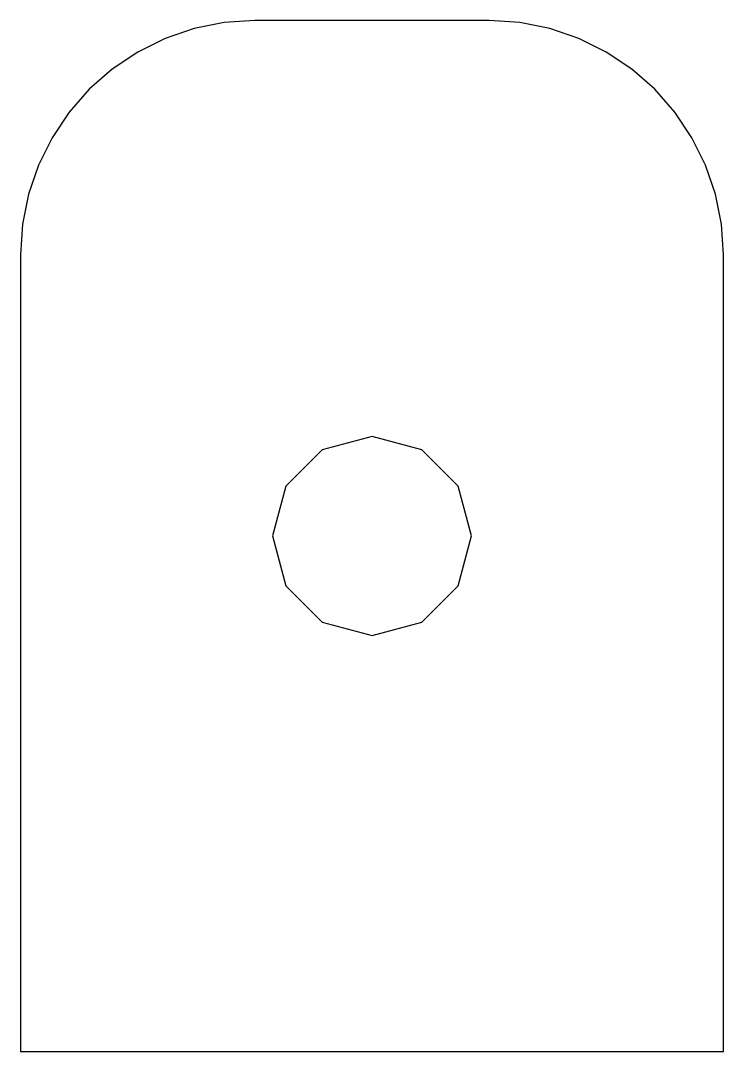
# Model space of a CAD drawing. Header units: millimetres. Extents: x 0 to 30, y 0 to 44.
import ezdxf

# ---------------------------------------------------------------- set-up
doc = ezdxf.new("R2010")
doc.units = ezdxf.units.MM
doc.layers.add('CUT_INNER', color=3, linetype='Continuous')
doc.layers.add('CUT_OUTER', color=1, linetype='Continuous')

msp = doc.modelspace()

# ---------------------------------------------------------------- linework, layer by layer
at = {"layer": 'CUT_INNER'}
msp.add_lwpolyline([(19.25, 22), (18.681, 24.125), (17.125, 25.681), (15, 26.25), (12.875, 25.681), (11.319, 24.125), (10.75, 22), (11.319, 19.875), (12.875, 18.319), (15, 17.75), (17.125, 18.319), (18.681, 19.875)], close=True, dxfattribs=at)
at = {"layer": 'CUT_OUTER'}
msp.add_lwpolyline([(20, 44), (10, 44), (8.695, 43.914), (7.412, 43.659), (6.173, 43.239), (5, 42.66), (3.912, 41.934), (2.929, 41.071), (2.066, 40.088), (1.34, 39), (0.761, 37.827), (0.341, 36.588), (0.086, 35.305), (0, 34), (0, 0), (30, 0), (30, 34), (29.914, 35.305), (29.659, 36.588), (29.239, 37.827), (28.66, 39), (27.934, 40.088), (27.071, 41.071), (26.088, 41.934), (25, 42.66), (23.827, 43.239), (22.588, 43.659), (21.305, 43.914)], close=True, dxfattribs=at)

doc.saveas('drawing.dxf')
